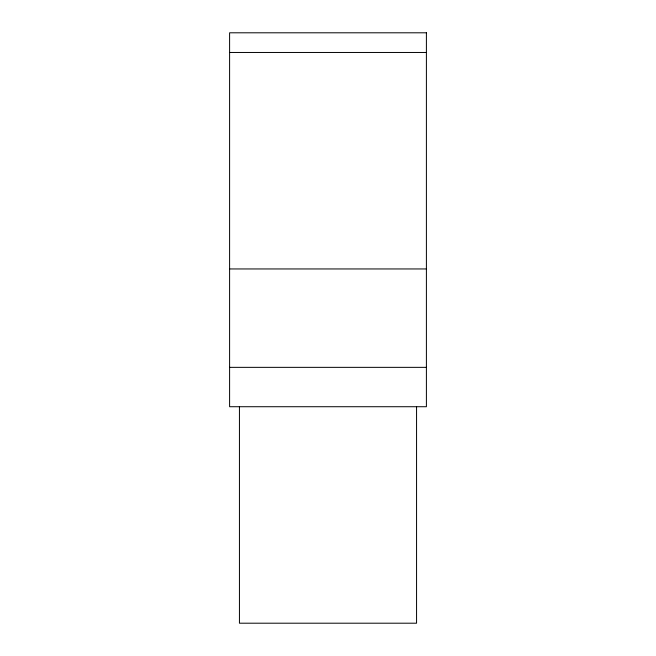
<?xml version="1.0" encoding="UTF-8"?>
<svg xmlns="http://www.w3.org/2000/svg" width="656" height="656" viewBox="0 0 656 656"><rect width="100%" height="100%" fill="white"/><g stroke="black" fill="none" stroke-linecap="round" stroke-linejoin="round"><path stroke-width="0.98" d="M229.6 52.472L426.4 52.472M229.6 268.952L426.4 268.952M229.6 367.352L426.4 367.352M416.56 406.72L416.56 623.2L239.44 623.2L239.44 406.72M426.4 32.8L229.6 32.8L229.6 406.72L426.4 406.72L426.4 32.8"/></g></svg>
